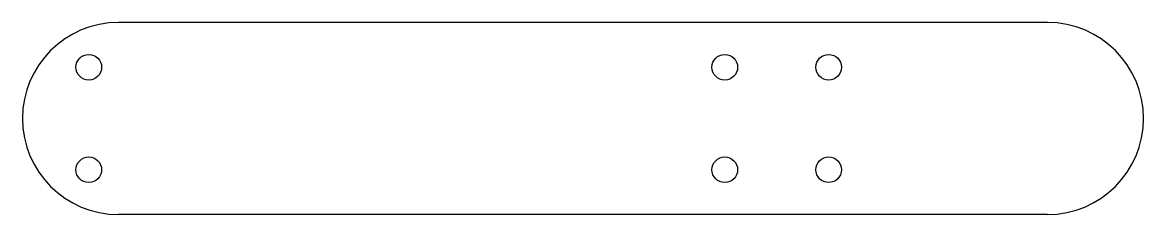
# Model space of a CAD drawing. Header units: inches. Extents: x 14 to 189, y 15 to 45.
import ezdxf

# ---------------------------------------------------------------- set-up
doc = ezdxf.new("R2010")
doc.units = ezdxf.units.IN
doc.header["$MEASUREMENT"] = 0
doc.layers.add('Arm', color=211, linetype='Continuous')

msp = doc.modelspace()

# ---------------------------------------------------------------- linework, layer by layer
at = {"layer": 'Arm'}
for p, q in [((174.01, 44.85), (29.01, 44.85)), ((174.01, 14.85), (29.01, 14.85))]:
    msp.add_line(p, q, dxfattribs=at)
for centre in [(24.37, 37.85), (123.64, 37.85), (139.86, 37.85), (24.37, 21.85), (123.64, 21.85), (139.86, 21.85)]:
    msp.add_circle(centre, 2, dxfattribs=at)
for centre, start, end in [((29.01, 29.85), 90, 270), ((174.01, 29.85), 270, 90)]:
    msp.add_arc(centre, 15, start, end, dxfattribs=at)

doc.saveas('drawing.dxf')
